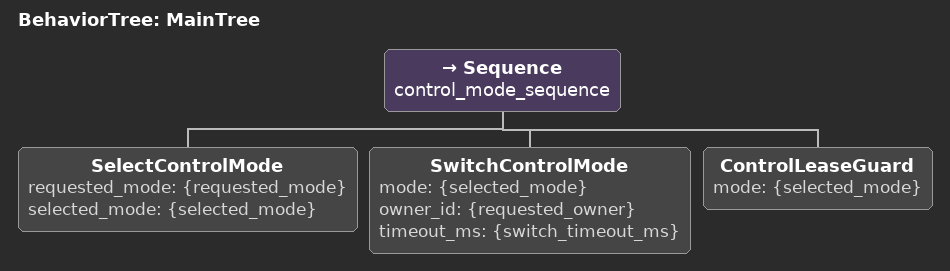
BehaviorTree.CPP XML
<?xml version="1.0"?>
<root main_tree_to_execute="MainTree">
  <BehaviorTree ID="MainTree">
    <Sequence name="control_mode_sequence">
      <SelectControlMode requested_mode="{requested_mode}" selected_mode="{selected_mode}"/>
      <SwitchControlMode mode="{selected_mode}" owner_id="{requested_owner}" timeout_ms="{switch_timeout_ms}"/>
      <ControlLeaseGuard mode="{selected_mode}"/>
    </Sequence>
  </BehaviorTree>
</root>
